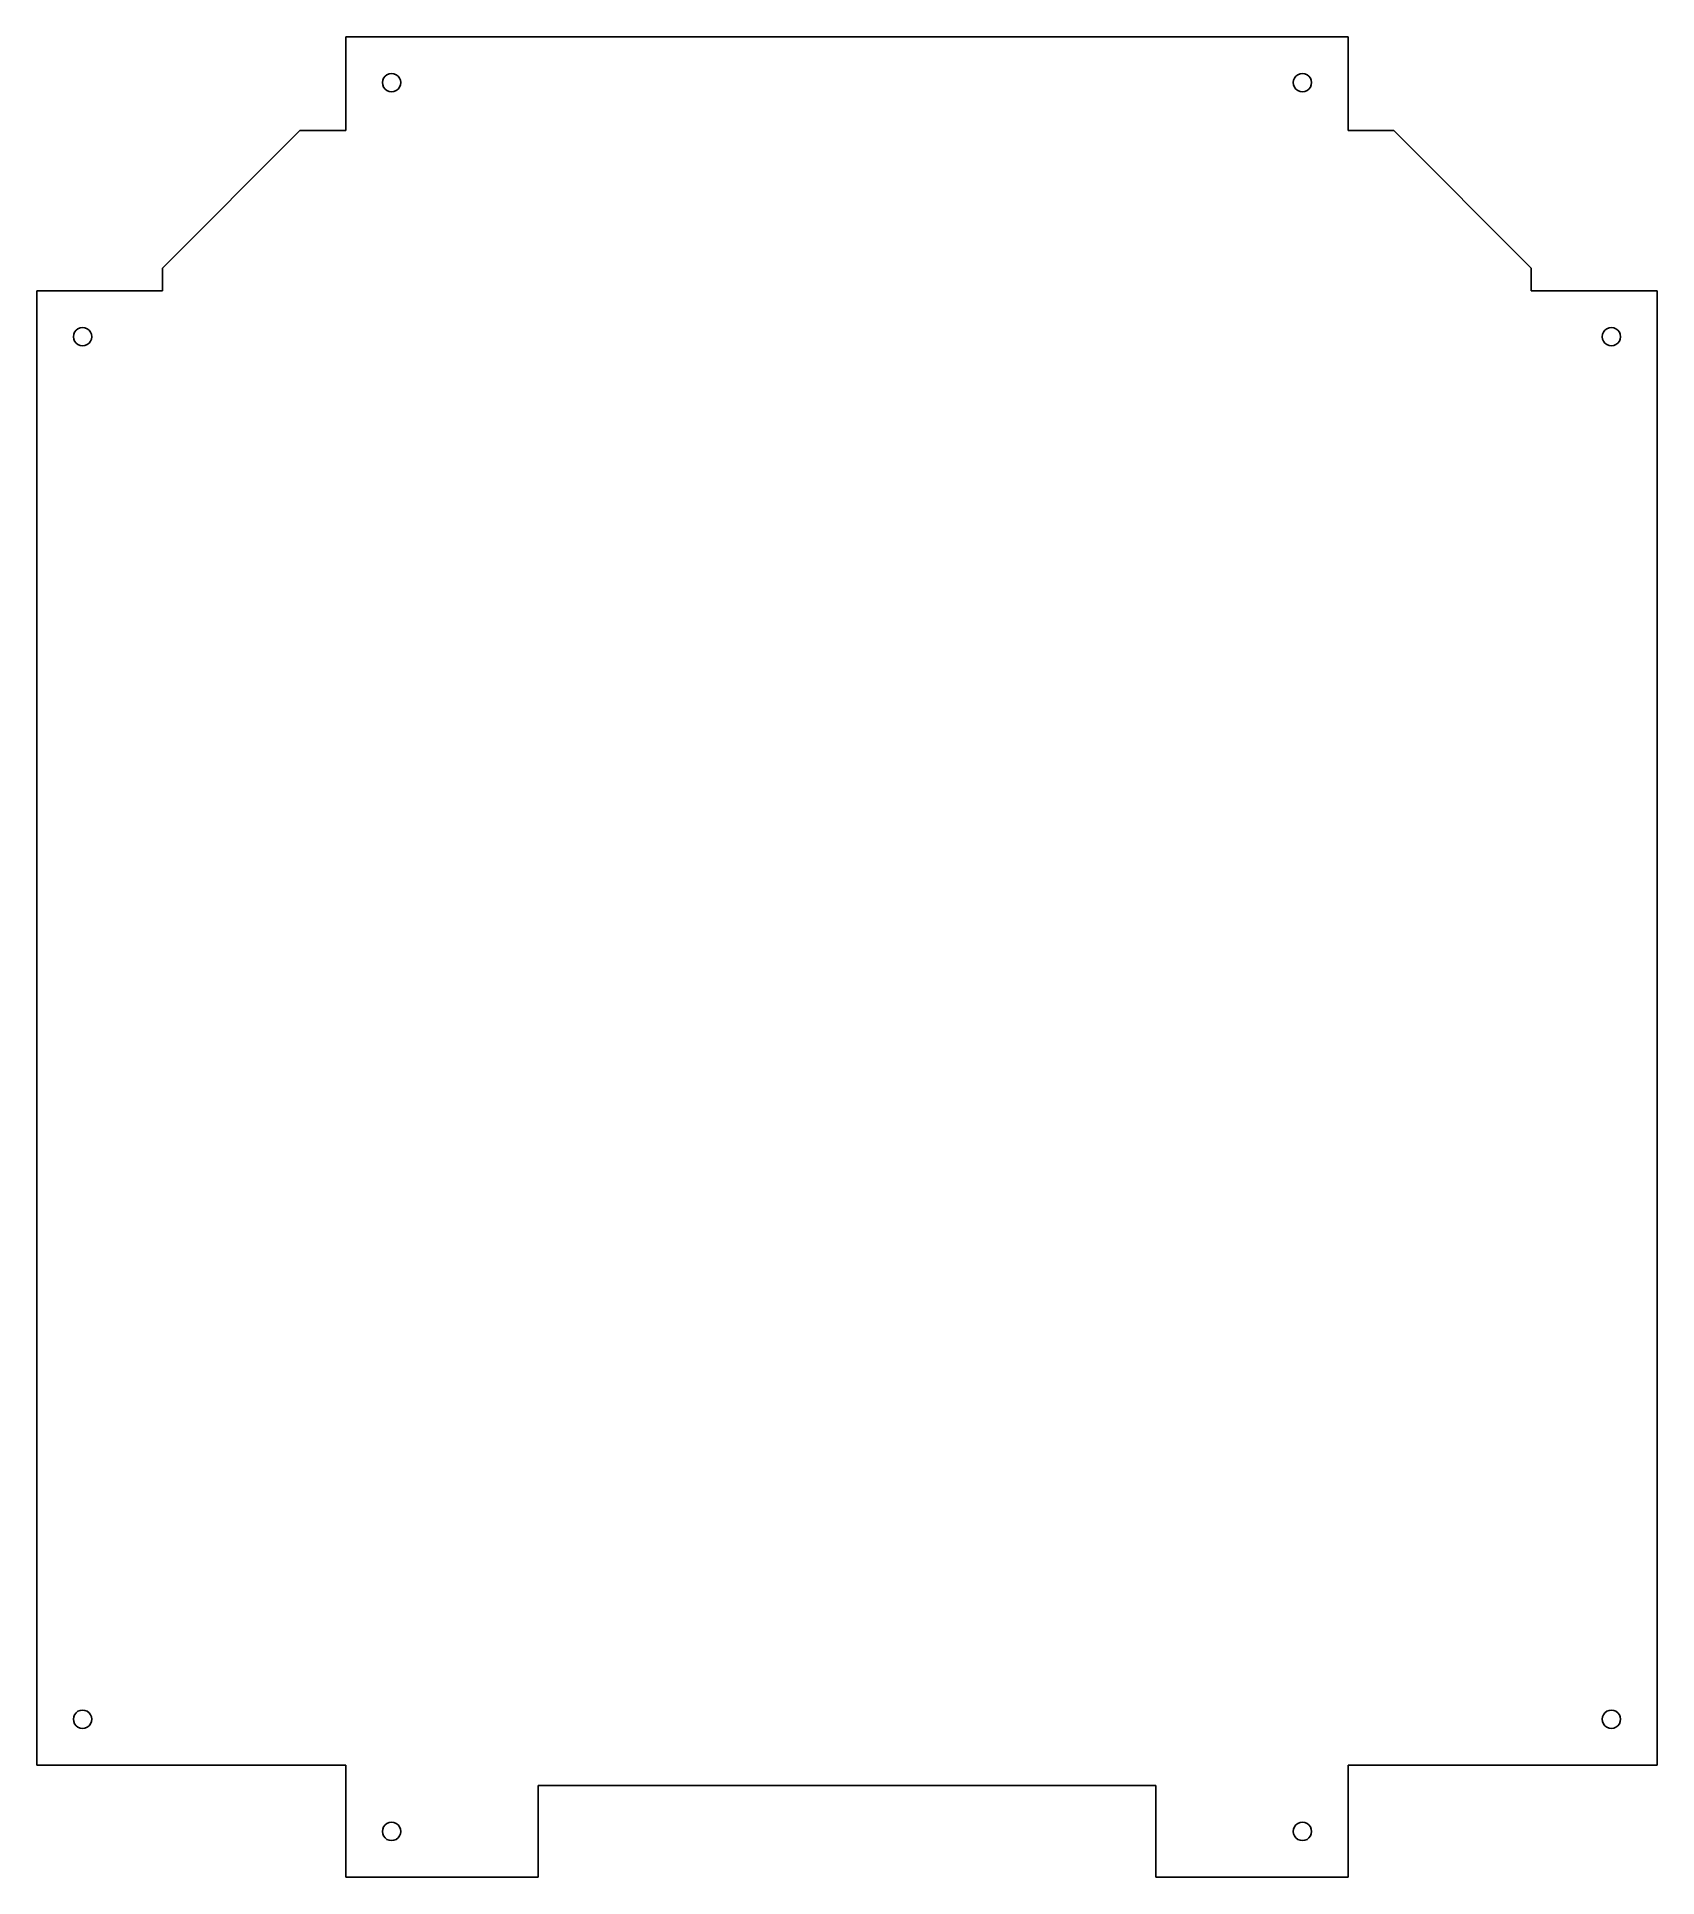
# Model space of a CAD drawing. Header units: metres. Extents: x -2749 to -2395, y 2333 to 2735.
import ezdxf

# ---------------------------------------------------------------- set-up
doc = ezdxf.new("R2010")
doc.units = ezdxf.units.M

msp = doc.modelspace()

# ---------------------------------------------------------------- linework, layer by layer
at = {"layer": 'GROUP0'}
for p, q in [((-2681.99, 2734.66, 0), (-2681.99, 2714.16, 0)), ((-2462.99, 2734.66, 0), (-2681.99, 2734.66, 0)), ((-2462.99, 2714.16, 0), (-2462.99, 2734.66, 0)), ((-2673.92, 2725.18, 0), (-2673.72, 2725.66, 0)), ((-2673.72, 2725.66, 0), (-2673.4, 2726.07, 0)), ((-2673.4, 2726.07, 0), (-2672.99, 2726.39, 0)), ((-2672.99, 2726.39, 0), (-2672.5, 2726.59, 0)), ((-2672.5, 2726.59, 0), (-2671.99, 2726.66, 0)), ((-2671.99, 2726.66, 0), (-2671.47, 2726.59, 0)), ((-2671.47, 2726.59, 0), (-2670.99, 2726.39, 0)), ((-2670.99, 2726.39, 0), (-2670.57, 2726.07, 0)), ((-2670.57, 2726.07, 0), (-2670.25, 2725.66, 0)), ((-2670.25, 2725.66, 0), (-2670.05, 2725.18, 0)), ((-2474.92, 2725.18, 0), (-2474.72, 2725.66, 0)), ((-2474.72, 2725.66, 0), (-2474.4, 2726.07, 0)), ((-2474.4, 2726.07, 0), (-2473.99, 2726.39, 0)), ((-2473.99, 2726.39, 0), (-2473.5, 2726.59, 0)), ((-2473.5, 2726.59, 0), (-2472.99, 2726.66, 0)), ((-2472.99, 2726.66, 0), (-2472.47, 2726.59, 0)), ((-2472.47, 2726.59, 0), (-2471.99, 2726.39, 0)), ((-2471.99, 2726.39, 0), (-2471.57, 2726.07, 0)), ((-2471.57, 2726.07, 0), (-2471.25, 2725.66, 0)), ((-2471.25, 2725.66, 0), (-2471.05, 2725.18, 0)), ((-2673.99, 2724.66, 0), (-2673.92, 2725.18, 0)), ((-2673.92, 2724.14, 0), (-2673.99, 2724.66, 0)), ((-2673.72, 2723.66, 0), (-2673.92, 2724.14, 0)), ((-2673.4, 2723.25, 0), (-2673.72, 2723.66, 0)), ((-2672.99, 2722.93, 0), (-2673.4, 2723.25, 0)), ((-2672.5, 2722.73, 0), (-2672.99, 2722.93, 0)), ((-2671.99, 2722.66, 0), (-2672.5, 2722.73, 0)), ((-2671.47, 2722.73, 0), (-2671.99, 2722.66, 0)), ((-2670.99, 2722.93, 0), (-2671.47, 2722.73, 0)), ((-2670.57, 2723.25, 0), (-2670.99, 2722.93, 0)), ((-2670.25, 2723.66, 0), (-2670.57, 2723.25, 0)), ((-2670.05, 2724.14, 0), (-2670.25, 2723.66, 0)), ((-2670.05, 2725.18, 0), (-2669.99, 2724.66, 0)), ((-2669.99, 2724.66, 0), (-2670.05, 2724.14, 0)), ((-2474.99, 2724.66, 0), (-2474.92, 2725.18, 0)), ((-2474.92, 2724.14, 0), (-2474.99, 2724.66, 0)), ((-2474.72, 2723.66, 0), (-2474.92, 2724.14, 0)), ((-2474.4, 2723.25, 0), (-2474.72, 2723.66, 0)), ((-2473.99, 2722.93, 0), (-2474.4, 2723.25, 0)), ((-2473.5, 2722.73, 0), (-2473.99, 2722.93, 0)), ((-2472.99, 2722.66, 0), (-2473.5, 2722.73, 0)), ((-2472.47, 2722.73, 0), (-2472.99, 2722.66, 0)), ((-2471.99, 2722.93, 0), (-2472.47, 2722.73, 0)), ((-2471.57, 2723.25, 0), (-2471.99, 2722.93, 0)), ((-2471.25, 2723.66, 0), (-2471.57, 2723.25, 0)), ((-2471.05, 2724.14, 0), (-2471.25, 2723.66, 0)), ((-2471.05, 2725.18, 0), (-2470.99, 2724.66, 0)), ((-2470.99, 2724.66, 0), (-2471.05, 2724.14, 0)), ((-2721.99, 2684.16, 0), (-2691.99, 2714.16, 0)), ((-2681.99, 2714.16, 0), (-2691.99, 2714.16, 0)), ((-2462.99, 2714.16, 0), (-2452.99, 2714.16, 0)), ((-2452.99, 2714.16, 0), (-2422.99, 2684.16, 0)), ((-2721.99, 2679.16, 0), (-2721.99, 2684.16, 0)), ((-2422.99, 2679.16, 0), (-2422.99, 2684.16, 0)), ((-2749.49, 2679.16, 0), (-2721.99, 2679.16, 0)), ((-2749.49, 2679.16, 0), (-2749.49, 2357.16, 0)), ((-2422.99, 2679.16, 0), (-2395.49, 2679.16, 0)), ((-2395.49, 2357.16, 0), (-2395.49, 2679.16, 0)), ((-2741.49, 2669.16, 0), (-2741.42, 2669.68, 0)), ((-2741.42, 2669.68, 0), (-2741.22, 2670.16, 0)), ((-2741.22, 2670.16, 0), (-2740.9, 2670.58, 0)), ((-2740.9, 2670.58, 0), (-2740.49, 2670.89, 0)), ((-2740.49, 2670.89, 0), (-2740, 2671.09, 0)), ((-2740, 2671.09, 0), (-2739.49, 2671.16, 0)), ((-2739.49, 2671.16, 0), (-2738.97, 2671.09, 0)), ((-2738.97, 2671.09, 0), (-2738.49, 2670.89, 0)), ((-2738.49, 2670.89, 0), (-2738.07, 2670.58, 0)), ((-2738.07, 2670.58, 0), (-2737.75, 2670.16, 0)), ((-2737.75, 2670.16, 0), (-2737.55, 2669.68, 0)), ((-2737.55, 2669.68, 0), (-2737.49, 2669.16, 0)), ((-2407.49, 2669.16, 0), (-2407.42, 2669.68, 0)), ((-2407.42, 2669.68, 0), (-2407.22, 2670.16, 0)), ((-2407.22, 2670.16, 0), (-2406.9, 2670.57, 0)), ((-2406.9, 2670.57, 0), (-2406.49, 2670.89, 0)), ((-2406.49, 2670.89, 0), (-2406, 2671.09, 0)), ((-2406, 2671.09, 0), (-2405.49, 2671.16, 0)), ((-2405.49, 2671.16, 0), (-2404.97, 2671.09, 0)), ((-2404.97, 2671.09, 0), (-2404.49, 2670.89, 0)), ((-2404.49, 2670.89, 0), (-2404.07, 2670.57, 0)), ((-2404.07, 2670.57, 0), (-2403.75, 2670.16, 0)), ((-2403.75, 2670.16, 0), (-2403.55, 2669.68, 0)), ((-2403.55, 2669.68, 0), (-2403.49, 2669.16, 0)), ((-2741.42, 2668.64, 0), (-2741.49, 2669.16, 0)), ((-2741.22, 2668.16, 0), (-2741.42, 2668.64, 0)), ((-2740.9, 2667.75, 0), (-2741.22, 2668.16, 0)), ((-2740.49, 2667.43, 0), (-2740.9, 2667.75, 0)), ((-2740, 2667.23, 0), (-2740.49, 2667.43, 0)), ((-2739.49, 2667.16, 0), (-2740, 2667.23, 0)), ((-2738.97, 2667.23, 0), (-2739.49, 2667.16, 0)), ((-2738.49, 2667.43, 0), (-2738.97, 2667.23, 0)), ((-2738.07, 2667.75, 0), (-2738.49, 2667.43, 0)), ((-2737.75, 2668.16, 0), (-2738.07, 2667.75, 0)), ((-2737.55, 2668.64, 0), (-2737.75, 2668.16, 0)), ((-2737.49, 2669.16, 0), (-2737.55, 2668.64, 0)), ((-2407.42, 2668.64, 0), (-2407.49, 2669.16, 0)), ((-2407.22, 2668.16, 0), (-2407.42, 2668.64, 0)), ((-2406.9, 2667.75, 0), (-2407.22, 2668.16, 0)), ((-2406.49, 2667.43, 0), (-2406.9, 2667.75, 0)), ((-2406, 2667.23, 0), (-2406.49, 2667.43, 0)), ((-2405.49, 2667.16, 0), (-2406, 2667.23, 0)), ((-2404.97, 2667.23, 0), (-2405.49, 2667.16, 0)), ((-2404.49, 2667.43, 0), (-2404.97, 2667.23, 0)), ((-2404.07, 2667.75, 0), (-2404.49, 2667.43, 0)), ((-2403.75, 2668.16, 0), (-2404.07, 2667.75, 0)), ((-2403.55, 2668.64, 0), (-2403.75, 2668.16, 0)), ((-2403.49, 2669.16, 0), (-2403.55, 2668.64, 0)), ((-2741.42, 2367.68, 0), (-2741.22, 2368.16, 0)), ((-2741.22, 2368.16, 0), (-2740.9, 2368.58, 0)), ((-2740.9, 2368.58, 0), (-2740.49, 2368.89, 0)), ((-2740.49, 2368.89, 0), (-2740, 2369.09, 0)), ((-2740, 2369.09, 0), (-2739.49, 2369.16, 0)), ((-2739.49, 2369.16, 0), (-2738.97, 2369.09, 0)), ((-2738.97, 2369.09, 0), (-2738.49, 2368.89, 0)), ((-2738.49, 2368.89, 0), (-2738.07, 2368.58, 0)), ((-2738.07, 2368.58, 0), (-2737.75, 2368.16, 0)), ((-2737.75, 2368.16, 0), (-2737.55, 2367.68, 0)), ((-2407.42, 2367.68, 0), (-2407.22, 2368.16, 0)), ((-2407.22, 2368.16, 0), (-2406.9, 2368.57, 0)), ((-2406.9, 2368.57, 0), (-2406.49, 2368.89, 0)), ((-2406.49, 2368.89, 0), (-2406, 2369.09, 0)), ((-2406, 2369.09, 0), (-2405.49, 2369.16, 0)), ((-2405.49, 2369.16, 0), (-2404.97, 2369.09, 0)), ((-2404.97, 2369.09, 0), (-2404.49, 2368.89, 0)), ((-2404.49, 2368.89, 0), (-2404.07, 2368.57, 0)), ((-2404.07, 2368.57, 0), (-2403.75, 2368.16, 0)), ((-2403.75, 2368.16, 0), (-2403.55, 2367.68, 0)), ((-2741.49, 2367.16, 0), (-2741.42, 2367.68, 0)), ((-2741.42, 2366.64, 0), (-2741.49, 2367.16, 0)), ((-2741.22, 2366.16, 0), (-2741.42, 2366.64, 0)), ((-2740.9, 2365.75, 0), (-2741.22, 2366.16, 0)), ((-2740.49, 2365.43, 0), (-2740.9, 2365.75, 0)), ((-2740, 2365.23, 0), (-2740.49, 2365.43, 0)), ((-2739.49, 2365.16, 0), (-2740, 2365.23, 0)), ((-2738.97, 2365.23, 0), (-2739.49, 2365.16, 0)), ((-2738.49, 2365.43, 0), (-2738.97, 2365.23, 0)), ((-2738.07, 2365.75, 0), (-2738.49, 2365.43, 0)), ((-2737.75, 2366.16, 0), (-2738.07, 2365.75, 0)), ((-2737.55, 2366.64, 0), (-2737.75, 2366.16, 0)), ((-2737.55, 2367.68, 0), (-2737.49, 2367.16, 0)), ((-2737.49, 2367.16, 0), (-2737.55, 2366.64, 0)), ((-2407.49, 2367.16, 0), (-2407.42, 2367.68, 0)), ((-2407.42, 2366.64, 0), (-2407.49, 2367.16, 0)), ((-2407.22, 2366.16, 0), (-2407.42, 2366.64, 0)), ((-2406.9, 2365.75, 0), (-2407.22, 2366.16, 0)), ((-2406.49, 2365.43, 0), (-2406.9, 2365.75, 0)), ((-2406, 2365.23, 0), (-2406.49, 2365.43, 0)), ((-2405.49, 2365.16, 0), (-2406, 2365.23, 0)), ((-2404.97, 2365.23, 0), (-2405.49, 2365.16, 0)), ((-2404.49, 2365.43, 0), (-2404.97, 2365.23, 0)), ((-2404.07, 2365.75, 0), (-2404.49, 2365.43, 0)), ((-2403.75, 2366.16, 0), (-2404.07, 2365.75, 0)), ((-2403.55, 2366.64, 0), (-2403.75, 2366.16, 0)), ((-2403.55, 2367.68, 0), (-2403.49, 2367.16, 0)), ((-2403.49, 2367.16, 0), (-2403.55, 2366.64, 0)), ((-2681.99, 2357.16), (-2749.49, 2357.16, 0)), ((-2681.99, 2357.16), (-2681.99, 2332.66, 0)), ((-2462.99, 2332.66, 0), (-2462.99, 2357.16, 0)), ((-2462.99, 2357.16, 0), (-2395.49, 2357.16, 0)), ((-2639.99, 2332.66, 0), (-2639.99, 2352.66, 0)), ((-2639.99, 2352.66, 0), (-2504.99, 2352.66, 0)), ((-2504.99, 2332.66, 0), (-2504.99, 2352.66, 0)), ((-2673.92, 2343.18, 0), (-2673.72, 2343.66, 0)), ((-2673.72, 2343.66, 0), (-2673.4, 2344.07, 0)), ((-2673.4, 2344.07, 0), (-2672.99, 2344.39, 0)), ((-2672.99, 2344.39, 0), (-2672.5, 2344.59, 0)), ((-2672.5, 2344.59, 0), (-2671.99, 2344.66, 0)), ((-2671.99, 2344.66, 0), (-2671.47, 2344.59, 0)), ((-2671.47, 2344.59, 0), (-2670.99, 2344.39, 0)), ((-2670.99, 2344.39, 0), (-2670.57, 2344.07, 0)), ((-2670.57, 2344.07, 0), (-2670.25, 2343.66, 0)), ((-2670.25, 2343.66, 0), (-2670.05, 2343.18, 0)), ((-2474.92, 2343.18, 0), (-2474.72, 2343.66, 0)), ((-2474.72, 2343.66, 0), (-2474.4, 2344.07, 0)), ((-2474.4, 2344.07, 0), (-2473.99, 2344.39, 0)), ((-2473.99, 2344.39, 0), (-2473.5, 2344.59, 0)), ((-2473.5, 2344.59, 0), (-2472.99, 2344.66, 0)), ((-2472.99, 2344.66, 0), (-2472.47, 2344.59, 0)), ((-2472.47, 2344.59, 0), (-2471.99, 2344.39, 0)), ((-2471.99, 2344.39, 0), (-2471.57, 2344.07, 0)), ((-2471.57, 2344.07, 0), (-2471.25, 2343.66, 0)), ((-2471.25, 2343.66, 0), (-2471.05, 2343.18, 0)), ((-2673.99, 2342.66, 0), (-2673.92, 2343.18, 0)), ((-2673.92, 2342.14, 0), (-2673.99, 2342.66, 0)), ((-2673.72, 2341.66, 0), (-2673.92, 2342.14, 0)), ((-2673.4, 2341.25, 0), (-2673.72, 2341.66, 0)), ((-2672.99, 2340.93, 0), (-2673.4, 2341.25, 0)), ((-2672.5, 2340.73, 0), (-2672.99, 2340.93, 0)), ((-2671.99, 2340.66, 0), (-2672.5, 2340.73, 0)), ((-2671.47, 2340.73, 0), (-2671.99, 2340.66, 0)), ((-2670.99, 2340.93, 0), (-2671.47, 2340.73, 0)), ((-2670.57, 2341.25, 0), (-2670.99, 2340.93, 0)), ((-2670.25, 2341.66, 0), (-2670.57, 2341.25, 0)), ((-2670.05, 2342.14, 0), (-2670.25, 2341.66, 0)), ((-2670.05, 2343.18, 0), (-2669.99, 2342.66, 0)), ((-2669.99, 2342.66, 0), (-2670.05, 2342.14, 0)), ((-2474.99, 2342.66, 0), (-2474.92, 2343.18, 0)), ((-2474.92, 2342.14, 0), (-2474.99, 2342.66, 0)), ((-2474.72, 2341.66, 0), (-2474.92, 2342.14, 0)), ((-2474.4, 2341.25, 0), (-2474.72, 2341.66, 0)), ((-2473.99, 2340.93, 0), (-2474.4, 2341.25, 0)), ((-2473.5, 2340.73, 0), (-2473.99, 2340.93, 0)), ((-2472.99, 2340.66, 0), (-2473.5, 2340.73, 0)), ((-2472.47, 2340.73, 0), (-2472.99, 2340.66, 0)), ((-2471.99, 2340.93, 0), (-2472.47, 2340.73, 0)), ((-2471.57, 2341.25, 0), (-2471.99, 2340.93, 0)), ((-2471.25, 2341.66, 0), (-2471.57, 2341.25, 0)), ((-2471.05, 2342.14, 0), (-2471.25, 2341.66, 0)), ((-2471.05, 2343.18, 0), (-2470.99, 2342.66, 0)), ((-2470.99, 2342.66, 0), (-2471.05, 2342.14, 0)), ((-2681.99, 2332.66, 0), (-2639.99, 2332.66, 0)), ((-2504.99, 2332.66, 0), (-2462.99, 2332.66, 0))]:
    msp.add_line(p, q, dxfattribs=at)

doc.saveas('drawing.dxf')
